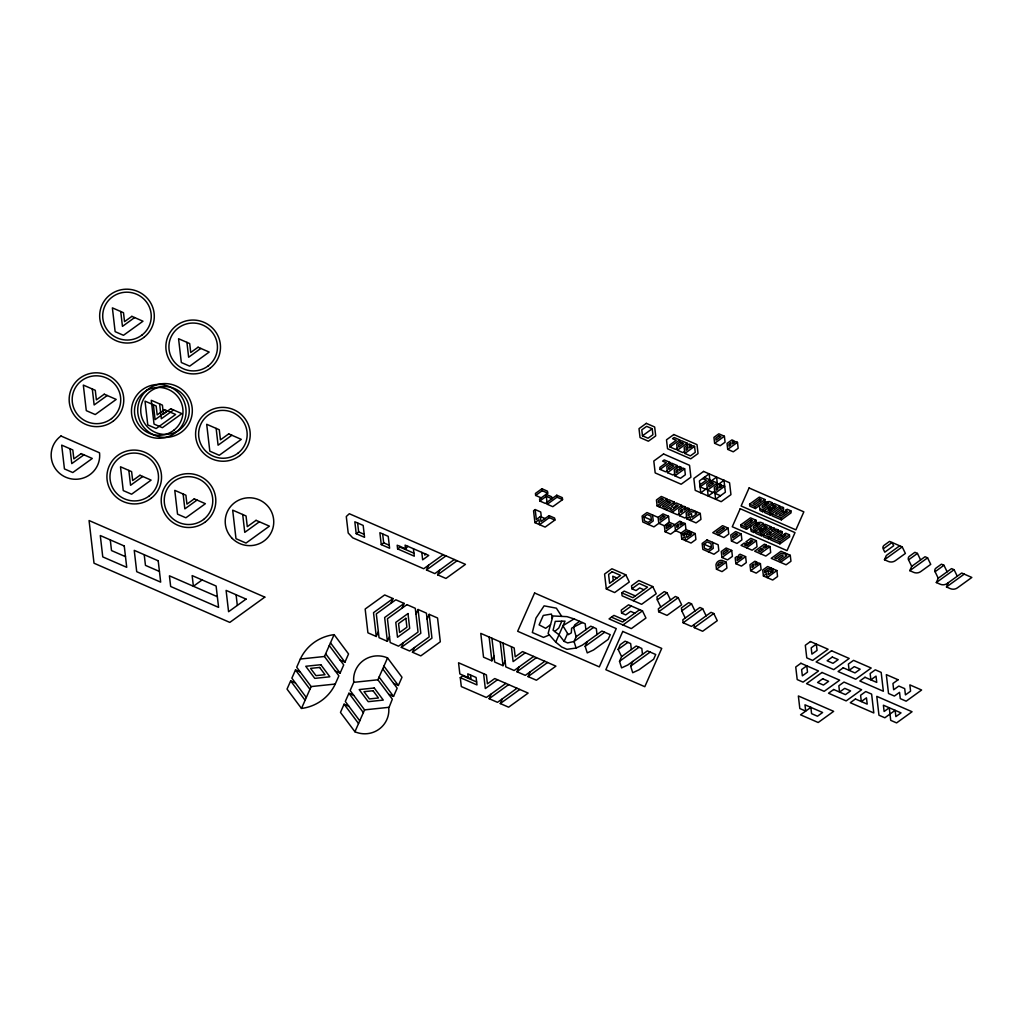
<?xml version="1.0" encoding="UTF-8"?>
<svg xmlns="http://www.w3.org/2000/svg" width="1023" height="1023" viewBox="0 0 1023 1023"><rect width="100%" height="100%" fill="white"/><g stroke="black" fill="none" stroke-linecap="round" stroke-linejoin="round"><path stroke-width="1.5" d="M295.481 683.006L290.66 680.909L287.028 689.106L301.478 708.453A43.618 42.915 14.5 0 0 334.943 684.719L338.894 675.845L324.444 656.497L300.327 659.029L296.696 667.239L311.145 686.574L335.263 684.042M300.314 672.073L295.494 669.975L291.862 678.172L306.312 697.52M301.478 708.453L311.145 686.574M324.444 656.497L334.112 634.618L348.562 653.966L344.93 662.175L340.109 660.065M335.275 671.011L340.096 673.108L343.728 664.912L329.278 645.564M348.907 706.305L344.086 704.208L340.467 712.404L354.917 731.752A24.296 23.913 14.5 0 0 388.778 708.121L392.333 699.144L377.883 679.796L353.766 682.328L350.135 690.525L364.584 709.872L388.702 707.341M353.753 695.371L348.933 693.262L345.301 701.471L359.751 720.806M390.927 603.314L393.024 598.583L384.674 594.938L365.16 609.03L367.922 632.828L376.272 636.472L378.357 631.728M402.052 608.161L404.149 603.429L395.799 599.785L376.298 613.877L379.047 637.674L387.397 641.319L389.494 636.587M354.917 731.752L364.584 709.872M377.883 679.796L387.551 657.917L402.001 677.264L398.369 685.461L393.548 683.364M454.327 559.517L434.826 573.609L426.476 569.964L428.573 565.233M415.977 614.235L418.062 609.491L426.412 613.135L429.174 636.933L409.66 651.024L401.323 647.38L403.407 642.649M443.202 554.658L423.688 568.75L352.718 537.817L348.204 533.021L346.286 516.513L349.316 513.738L465.465 564.364L445.951 578.455L437.614 574.824L439.698 570.08M427.103 619.081L429.2 614.35L437.55 617.994L440.312 641.792L420.798 655.884L412.448 652.239L414.545 647.508M388.714 694.297L393.535 696.407L397.167 688.198L382.717 668.863M530.157 671.855L528.06 676.587L536.41 680.231L555.924 666.139L522.523 651.574L515.208 656.856L514.173 647.93L480.772 633.378L483.534 657.175L491.884 660.807L493.968 656.075M491.91 638.224L494.659 662.022L503.009 665.666L505.106 660.935M516.999 688.249L497.498 702.341L489.147 698.696L491.232 693.965M470.542 675.052L470.976 678.773L459.839 673.927L458.547 662.763L486.385 674.899L487.421 683.824L494.736 678.543L528.137 693.095L508.623 707.187L500.273 703.555L502.37 698.811M544.786 661.28L525.285 675.372L516.935 671.727L519.019 666.996M561.793 621.204L558.788 628.02L554.735 631.511M587.266 641.613L585.169 646.344L587.253 652.904L593.519 649.989L608.148 639.413L610.245 634.682L601.895 631.038L582.381 645.129L576.115 648.045L566.985 649.311L561.653 646.984L555.758 642.137L565.041 621.127L555.272 621.37L553.085 630.245L559.006 634.759L564.121 641.37L567.65 642.917L574.031 641.498L593.545 627.406M564.121 641.37L567.599 633.531M597.01 634.567L596.319 628.608L590.757 626.191L576.128 636.754L574.031 641.498L576.115 648.045M632.738 661.433L630.641 666.165L632.726 672.725L638.991 669.809L653.62 659.247L655.717 654.503L647.367 650.871L627.866 664.963L621.588 667.878L619.516 661.318L621.6 656.587L618.135 649.413L620.219 644.682L625.104 641.165L630.667 643.582L631.357 649.541M883.782 548.494L892.082 542.497L893.667 545.758L884.78 552.177L883.194 548.903A2.954 2.903 14.5 0 1 884.102 545.323L889.55 541.384L902.222 546.909L905.393 553.443L895.394 560.655A7.187 7.071 14.5 0 1 888.258 561.41L884.46 559.747L886.366 555.438L899.69 545.809M909.805 570.668L911.71 566.358L925.035 556.729L927.58 557.842L930.738 564.364L920.738 571.588A7.187 7.071 14.5 0 1 913.603 572.33L909.805 570.668L927.58 557.842M948.385 582.65L946.467 586.959L950.277 588.621A7.187 7.071 14.5 0 0 957.413 587.867L971.85 577.445L961.71 573.021L947.272 583.455A7.187 7.071 14.5 0 1 940.137 584.197L936.326 582.547L938.232 578.225L951.569 568.596L954.101 569.709L957.259 576.23M300.327 659.029L300.647 658.364A43.618 42.915 14.5 0 1 334.112 634.644M550.515 624.721L545.668 628.301L539.108 624.861L543.277 615.437L551.461 614.056L552.241 618.429M134.64 317.565L122.453 326.375L120.727 311.504M107.249 395.505L94.142 404.967L92.3 388.983M200.84 348.421L188.641 357.232L186.915 342.36M83.95 454.826L71.763 463.624L70.037 448.752M167.286 410.837L155.1 419.647L153.373 404.763M173.539 409.98L161.34 418.791L159.614 403.906M142.76 476.488L130.56 485.286L128.834 470.414M231.863 435.248L218.078 445.21L216.134 428.394M197.043 500.055L184.843 508.866L183.117 493.994M259.394 521.794L244.766 532.356L242.694 514.505M202.132 579.939L193.385 586.269L192.145 575.591L216.109 586.038L218.59 607.381L170.662 586.486L169.422 575.821L217.349 596.703M356.209 533.686L364.559 537.331L363.178 525.426L354.828 521.781L356.209 533.686L358.651 531.922L364.214 534.351M381.259 544.607L389.61 548.238L388.229 536.346L379.878 532.702L381.259 544.607L383.689 542.842L389.264 545.272M407.883 546.32L405.53 548.827L397.18 545.195L397.615 548.903L400.044 547.152L413.97 553.213M425.964 554.21L424.75 555.093L424.583 553.609M426.476 569.964L445.977 555.873M539.812 501.014L546.32 496.321L551.883 498.751L551.653 496.769L546.09 494.339L547.241 504.262L552.804 506.679L562.56 499.633L562.33 497.651L556.768 495.222L545.387 503.444L539.812 501.014L539.581 499.032L547.714 493.163L547.484 491.181L541.921 488.751L535.413 493.457L535.643 495.439L541.218 497.869M535.643 495.439L542.152 490.733L547.714 493.163M393.024 598.583L373.51 612.675L376.272 636.472M437.614 574.824L457.115 560.732M404.149 603.429L384.648 617.521L387.397 641.319M535.182 509.569L533.558 510.746L534.927 522.651L545.131 527.101L554.888 520.055L554.658 518.073L549.095 515.643L540.962 521.513L540.387 516.551L536.333 519.492L535.182 509.569L540.745 511.999L541.32 516.96M547.241 504.262L556.998 497.216L562.56 499.633M642.47 435.798L652.226 428.752L652.917 434.711L648.045 438.228L642.47 435.798L641.779 429.852L646.664 426.335L652.226 428.752M534.927 522.651L538.993 519.71L539.569 524.671L549.325 517.625L554.888 520.055M679.732 439.928L674.157 437.499L672.533 438.675L676.241 440.299L669.745 444.992L669.975 446.974L679.732 439.928L679.95 441.91M401.323 647.38L420.824 633.288L418.062 609.491M677.162 448.227L675.538 449.404L669.975 446.974M687.149 443.164L681.587 440.734L676.702 444.263L677.392 450.21L687.149 443.164L687.379 445.146M690.857 444.788L689.233 445.951L689.464 447.933L692.712 445.593L694.566 446.399L695.256 452.345L690.384 455.874L684.822 453.445L684.131 447.499L689.003 443.969L690.857 444.788L691.088 446.77M684.592 451.463L682.955 452.639L677.392 450.21M669.809 462.345L664.247 459.928L662.623 461.104L666.331 462.716L659.835 467.409L660.065 469.391L669.809 462.345L670.039 464.34M684.822 453.445L694.566 446.399M412.448 652.239L431.962 638.147L429.2 614.35M667.252 470.644L665.628 471.82L660.065 469.391M677.239 465.58L671.663 463.163L666.791 466.68L667.482 472.626L677.239 465.58L677.469 467.575M680.947 467.204L679.323 468.381L679.553 470.363L682.801 468.01L684.656 468.815L685.346 474.774L680.474 478.291L674.899 475.861L674.221 469.915L679.093 466.398L680.947 467.204L681.177 469.186M714.629 443.291L724.386 436.246L725.077 442.192L720.192 445.721L714.629 443.291L713.939 437.345L718.811 433.816L724.386 436.246M674.669 473.879L673.044 475.056L667.482 472.626M674.899 475.861L684.656 468.815M733.76 440.721L732.136 441.898L732.366 443.88L735.614 441.527L737.468 442.332L738.158 448.291L733.274 451.808L727.711 449.378L727.021 443.432L731.905 439.903L733.76 440.721L733.99 442.703M727.711 449.378L737.468 442.332M666.868 498.879L661.306 496.449L656.434 499.966L657.124 505.925L666.868 498.879L667.098 500.861M643.966 516.871L647.214 514.531L650.922 516.142L651.382 520.106L648.134 522.459L644.426 520.835L643.966 516.871L651.382 520.106M658.978 506.73L668.722 499.684L674.298 502.114L674.528 504.096M664.541 509.16L674.298 502.114M699.86 484.864L706.356 480.171L702.648 478.547M666.395 509.966L669.643 507.613L671.497 508.418L669.873 509.595L671.727 510.413L678.236 505.707L676.382 504.902L674.055 507.651L671.267 506.436L676.152 502.92L681.714 505.349L681.945 507.331M648.365 524.441L653.237 520.924L652.546 514.965M668.556 516.295L653.927 526.871L642.789 522.011L642.099 516.065L646.984 512.549L658.109 517.395L662.994 513.878L668.556 516.295L669.247 522.254L674.809 524.671L675.5 530.63L681.075 533.047L685.947 529.53L695.218 533.571L695.909 539.517L691.037 543.047L681.753 539.006L681.075 533.047M671.958 512.395L681.714 505.349M707.277 488.099L700.781 492.792L699.4 480.9L709.156 473.854L710.077 481.782M685.653 508.942L685.423 506.96L683.799 508.137L684.029 510.119L687.277 507.766L689.131 508.584L689.361 510.567M679.157 513.648L677.533 514.812L657.124 505.925M658.109 517.395L658.799 523.341L664.375 525.771L669.247 522.254M721.202 486.641L720.972 484.659L719.348 485.823L719.578 487.805L722.826 485.465L724.68 486.27L714.936 493.316L720.499 495.746M685.423 506.96L683.569 506.155L678.697 509.671L679.387 515.63L689.131 508.584M714.706 491.334L708.197 496.027L706.816 484.135L716.573 477.089L717.494 485.017M505.861 683.39L486.36 697.481L461.309 686.561L460.273 677.635L462.716 675.883L476.628 681.945M664.375 525.771L665.065 531.717L679.694 521.155L681.548 521.96L681.778 523.942M686.574 516.884L684.95 518.047L679.387 515.63M694.707 511.001L693.082 512.178L691.228 511.372L687.967 513.725L688.198 515.707L691.458 513.354L691.906 517.318L696.791 513.802L694.937 512.996L696.561 511.82M681.548 521.96L679.924 523.137L680.154 525.119L683.402 522.766L685.257 523.584L685.947 529.53M686.804 518.866L690.052 516.513L690.512 520.477L700.269 513.431L700.96 519.377L696.088 522.906L686.804 518.866L686.113 512.907L690.998 509.39L700.269 513.431M685.257 523.584L670.628 534.147L665.065 531.717M606.307 588.928L625.82 574.836L629.286 581.997L614.657 592.56L606.307 588.928L604.58 574.056L611.895 568.762L625.82 574.836M682.929 533.865L686.177 531.512L691.74 533.942L686.868 537.459L686.407 533.495L683.159 535.847L682.929 533.865L684.783 534.671M688.031 532.318L689.655 531.142M681.753 539.006L685.014 536.653L685.474 540.617L695.218 533.571M689.886 533.124L691.51 531.96M525.298 652.789L513.111 661.6L511.385 646.715M497.51 679.758L485.324 688.556L483.598 673.684M579.619 621.332L574.747 624.861L573.622 627.406L576.128 636.754M533.648 656.434L514.147 670.513L505.797 666.881L503.035 643.083M643.876 589.772L639.707 587.944L636.05 590.591L631.869 588.775L631.523 585.795L638.838 580.514L652.751 586.575L656.229 593.736L641.6 604.312L622.112 595.821L621.767 592.841L624.209 591.077L635.347 595.936M516.935 671.727L536.436 657.636M631.869 588.775L639.183 583.494L647.533 587.125L632.905 597.701L621.767 592.841M749.578 504.134L759.335 497.088L764.897 499.518L765.127 501.5L755.37 508.546L749.808 506.116L749.578 504.134L755.14 506.564L764.897 499.518M759.565 499.071L753.056 503.764L754.91 504.569L761.419 499.876L759.565 499.071L759.795 501.053M489.147 698.696L508.648 684.604M704.003 544.249L707.264 541.909L710.972 543.52L711.433 547.484L708.172 549.837L704.463 548.226L704.003 544.249L711.433 547.484M718.325 535.144L728.082 528.098L728.772 534.044L723.9 537.561L712.762 532.714L722.519 525.669L728.082 528.098M765.357 503.482L762.109 505.822L762.34 507.804L768.836 503.111L765.357 503.482L765.588 505.464M528.06 676.587L547.574 662.495M633.25 600.667L652.751 586.575M740.729 524.889L750.486 517.843L756.048 520.272L756.278 522.254L746.521 529.3L740.959 526.871L740.729 524.889L746.291 527.318L756.048 520.272M759.782 508.584L762.57 509.799L772.314 502.753L772.544 504.735M625.053 620.232L613.928 615.386L609.043 618.902L631.319 628.608L645.948 618.045L642.47 610.884L628.557 604.81L621.242 610.104L621.588 613.071L631.344 606.025M750.703 519.825L744.207 524.53L746.061 525.336L752.57 520.643L750.703 519.825L750.933 521.82M759.437 505.605L760.012 510.567L762.8 511.781L774.168 503.559L779.743 505.989L779.974 507.971M708.402 551.819L713.287 548.302L712.596 542.343M500.273 703.555L519.786 689.464M769.526 509.058L767.902 510.234L769.756 511.052L776.265 506.347L774.398 505.541L772.774 506.717L773.823 508.111M769.756 511.052L769.296 507.076L772.084 508.29L773.708 507.114M585.169 646.344L604.67 632.252M783.452 507.6L775.306 513.482L777.173 514.288L783.682 509.582L783.452 507.6L781.598 506.794L770.217 515.017L764.654 512.587L764.424 510.605L769.987 513.034L779.743 505.989M731.458 541.014L741.202 533.968L741.892 539.914L737.02 543.443L731.458 541.014L730.767 535.067L735.639 531.538L741.202 533.968M756.509 524.236L753.26 526.589L753.478 528.571L759.987 523.878L756.509 524.236L756.739 526.218M639.695 609.67L622.623 621.997L611.485 617.15M660.781 607.023L657.303 599.862L667.06 592.816L670.538 599.977M622.969 624.976L642.47 610.884M750.933 529.339L753.708 530.553L763.465 523.507L763.695 525.49M750.588 526.372L751.163 531.321L753.938 532.535L765.319 524.313L770.894 526.743L771.125 528.725M784.142 513.546L783.912 511.564L779.027 515.093L780.894 515.899L787.39 511.206L785.536 510.387L785.766 512.382M785.536 510.387L787.16 509.224L790.869 510.835L791.099 512.817L781.355 519.863L772.071 515.822L771.841 513.84L781.124 517.881L790.869 510.835M721.957 557.484L731.714 550.438L732.404 556.384L727.519 559.901L721.957 557.484L721.266 551.525L726.138 548.008L731.714 550.438M760.677 529.824L759.053 531.001L760.907 531.807L767.403 527.114L765.549 526.295L763.925 527.472L764.974 528.878M760.907 531.807L760.447 527.842L763.235 529.057L764.859 527.881M746.151 543.827L744.514 545.003L746.381 545.809L752.877 541.116L751.023 540.31L748.695 543.06M774.833 530.349L774.603 528.367L772.749 527.548L761.368 535.771L755.805 533.341L755.575 531.359L761.138 533.789L770.894 526.743M716.471 569.21L726.228 562.164L726.918 568.11L722.033 571.627L716.471 569.21L715.959 564.786A5.46 5.384 14.5 0 1 722.085 560.361L726.228 562.164M746.598 547.791L756.355 540.745L757.046 546.704L752.174 550.221L741.036 545.374L744.284 543.021L748.005 544.645M658.684 611.767L678.198 597.675L681.663 604.836L667.034 615.398L658.684 611.767L658.339 608.787L675.41 596.46L678.198 597.675M769.718 531.883L766.47 534.236L768.324 535.042L771.585 532.689L769.718 531.883L769.948 533.865M774.603 528.367L771.355 530.707L773.209 531.525L776.457 529.172L778.311 529.978L778.541 531.96M782.02 531.602L773.887 537.471L775.754 538.277L782.25 533.584L782.02 531.602L780.165 530.784L768.785 539.006L763.222 536.589L762.992 534.594L768.554 537.024L778.311 529.978M735.857 563.686L745.614 556.64L746.304 562.586L741.432 566.115L735.857 563.686L735.166 557.74L736.79 556.563L740.511 558.187L740.281 556.205L742.135 557.011L737.251 560.527L737.02 558.545L738.657 557.369L738.427 555.387L740.051 554.21L745.614 556.64M618.135 649.413L627.892 642.367M766.291 544.965L763.043 547.318L764.897 548.123L768.145 545.783L769.999 546.589L770.69 552.535L765.818 556.064L754.68 551.205L764.437 544.159L766.291 544.965L766.521 546.947M782.71 537.548L782.48 535.566L777.608 539.083L779.462 539.901L785.958 535.195L784.104 534.39L784.334 536.372M784.104 534.39L785.728 533.213L789.449 534.837L789.679 536.819L779.922 543.865L770.639 539.824L770.409 537.829L779.692 541.883L789.449 534.837M760.242 553.635L769.999 546.589M685.257 618.045L681.778 610.872L691.535 603.826L695.001 611M621.6 656.587L636.229 646.012L641.805 648.441L642.495 654.388M756.713 562.036L755.089 563.213L755.319 565.195L758.567 562.855L760.421 563.66L761.112 569.606L756.24 573.136L750.665 570.706L749.974 564.747L754.859 561.231L756.713 562.036L756.943 564.018M619.516 661.318L639.017 647.227M750.665 570.706L760.421 563.66M702.66 608.685L699.885 607.47L682.814 619.797L683.159 622.777L702.66 608.685L706.139 615.846M784.705 552.88L783.081 554.057L781.214 553.251L774.705 557.957L776.572 558.75L781.444 555.233L783.311 556.039L778.426 559.568L780.28 560.374L786.789 555.668L784.935 554.862L786.559 553.686M630.641 666.165L650.155 652.073M764.577 570.847L767.838 568.494L773.401 570.924L768.529 574.453L768.068 570.476L764.808 572.829L764.577 570.847L766.432 571.652M769.692 569.312L771.316 568.136M780.511 562.356L790.268 555.31L790.958 561.256L786.086 564.786L771.24 558.315L780.984 551.269L790.268 555.31M763.414 575.987L766.662 573.634L767.122 577.599L776.879 570.553L777.57 576.512L772.697 580.028L763.414 575.987L762.723 570.041L767.608 566.512L776.879 570.553M771.547 570.118L773.171 568.941M694.285 627.623L713.798 613.531L717.264 620.705L702.635 631.268L694.285 627.623L693.939 624.657M884.46 559.747L902.222 546.909M920.598 559.939L917.439 553.417L908.552 559.837L911.71 566.358M947.119 571.806L943.96 565.284L935.073 571.704L938.232 578.225M936.326 582.547L954.101 569.709M946.467 586.959L964.241 574.12M585.885 629.708L585.194 623.761L574.056 618.902L562.88 625.718L568.276 634.656L571.307 632.892L571.614 628.186L582.407 622.547M549.389 634.938L543.52 637.38L532.331 632.508L535.988 618.071L544.108 605.846L556.371 608.174L561.729 616.396M764.309 502.088L769.539 501.539L772.314 502.753M755.46 522.843L760.69 522.293L763.465 523.507M574.056 618.902L567.011 616.652L552.919 615.961L548.111 633.493L555.758 642.137M917.439 553.417L914.894 552.305L909.447 556.243A2.954 2.903 14.5 0 0 908.552 559.837M943.96 565.284L941.429 564.172L935.981 568.11A2.954 2.903 14.5 0 0 935.073 571.704M782.058 510.758L783.912 511.564M704.272 477.37L709.847 479.8L700.09 486.846L705.653 489.275M711.701 480.605L717.264 483.035L707.507 490.081L713.069 492.511M719.118 483.841L720.972 484.659M767.672 508.252L771.38 509.876M780.626 534.76L782.48 535.566M758.823 529.019L762.531 530.63M756.355 540.745L750.792 538.328L745.92 541.845L749.629 543.469M665.999 524.594L669.707 526.218L669.477 524.236L671.331 525.042L666.459 528.559L666.229 526.576L667.853 525.413L667.623 523.418M686.407 533.495L690.116 535.119M768.068 570.476L771.777 572.1M540.387 516.551L545.029 518.571M667.06 592.816L664.285 591.601L656.958 596.882L657.303 599.862M691.535 603.826L688.748 602.611L681.433 607.905L681.778 610.872M713.798 613.531L711.011 612.329L691.51 626.421L683.159 622.777M616.933 578.021L612.764 576.205L613.276 580.668M634.81 613.186L630.641 611.37L625.756 614.9L621.588 613.071M397.615 548.903L414.302 556.192L413.445 548.75M460.273 677.635L476.974 684.924L476.117 677.482L467.767 673.837L468.189 677.558M125.497 556.665L111.507 550.566L110.279 539.901M159.435 571.461L145.458 565.374L144.217 554.696M383.919 666.126L398.369 685.461M379.085 677.06L393.535 696.407M330.493 642.828L344.93 662.175M325.646 653.761L340.096 673.108M348.933 693.262L363.37 712.609M344.086 704.208L358.536 723.542M295.494 669.975L309.943 689.31M290.66 680.909L305.097 700.256M353.792 682.328L353.689 681.548A24.296 23.913 14.5 0 1 387.551 657.917M781.124 517.881L781.355 519.863M779.692 541.883L779.922 543.865M774.398 505.541L774.628 507.523M772.084 508.29L772.199 509.288M769.987 513.034L770.217 515.017M768.554 537.024L768.785 539.006M765.549 526.295L765.779 528.29M762.57 509.799L762.8 511.781M763.235 529.057L763.35 530.042M761.138 533.789L761.368 535.771M755.14 506.564L755.37 508.546M753.708 530.553L753.938 532.535M746.291 527.318L746.521 529.3M556.768 495.222L556.998 497.216M549.095 515.643L549.325 517.625M541.921 488.751L542.152 490.733M500.26 641.869L503.009 665.666M489.122 637.009L491.884 660.807M421.796 552.394L422.652 559.824L428.752 555.425L405.095 545.118L405.53 548.827M399.967 546.41L400.044 547.152M382.653 533.916L383.689 542.842M357.615 522.996L358.651 531.922M236.083 594.747L237.323 605.411M534.594 592.995L517.664 631.281L599.325 666.881L616.255 628.595L534.594 592.995M622.764 631.434L605.846 669.72L644.81 686.702L661.728 648.416L622.764 631.434M749.079 487.971L741.112 505.989L795.881 529.863L803.848 511.845L749.079 487.971M740.23 508.725L732.263 526.755L787.032 550.63L794.999 532.612L740.23 508.725M147.018 390.108L146.02 390.991A27.34 26.892 14.5 0 0 137.785 412.474L137.926 413.778A27.34 26.892 14.5 0 0 151.724 433.918L152.913 434.545A27.34 26.892 14.5 0 0 164.537 437.409L165.879 437.409A27.34 26.892 14.5 0 0 180.892 432.512L181.966 431.732A27.34 26.892 14.5 0 0 158.821 384.226L157.529 384.546A27.34 26.892 14.5 0 0 147.018 390.108M177.733 430.862L177.401 431.156A22.647 22.276 14.5 0 1 175.023 433.1L174.652 433.368A27.34 26.892 14.5 0 1 166.238 437.307L164.946 437.627A27.34 26.892 14.5 0 1 131.686 414.635L131.545 413.33A27.34 26.892 14.5 0 1 157.887 384.443L159.23 384.443A27.34 26.892 14.5 0 1 170.854 387.308L172.043 387.934A27.34 26.892 14.5 0 1 177.733 430.862M142.056 334.994L141.11 335.685A24.296 23.913 14.5 0 1 102.914 319.035L102.786 317.872A24.296 23.913 14.5 0 1 136.647 294.24A24.296 23.913 14.5 0 1 142.056 334.994M143.949 337.347L142.875 338.14A27.34 26.892 14.5 0 1 99.909 319.406L99.755 318.089A27.34 26.892 14.5 0 1 137.862 291.504A27.34 26.892 14.5 0 1 143.949 337.347M60.984 436.003L60.344 436.463A24.296 23.913 14.5 0 0 65.753 477.217A24.296 23.913 14.5 0 0 99.615 453.585L99.538 452.805L60.984 436.003M111.545 418.599L110.586 419.302A24.296 23.913 14.5 0 1 72.39 402.653L72.262 401.476A24.296 23.913 14.5 0 1 106.136 377.858A24.296 23.913 14.5 0 1 111.545 418.599M113.425 420.964L112.351 421.745A27.34 26.892 14.5 0 1 69.385 403.011L69.244 401.694A27.34 26.892 14.5 0 1 107.338 375.121A27.34 26.892 14.5 0 1 113.425 420.964M208.257 365.85L207.298 366.554A24.296 23.913 14.5 0 1 169.102 349.892L168.987 348.728A24.296 23.913 14.5 0 1 202.848 325.097A24.296 23.913 14.5 0 1 208.257 365.85M210.137 368.203L209.076 368.996A27.34 26.892 14.5 0 1 166.097 350.262L165.956 348.945A27.34 26.892 14.5 0 1 204.063 322.36A27.34 26.892 14.5 0 1 210.137 368.203M173.833 430.223L172.887 430.926A24.296 23.913 14.5 0 1 153.616 434.698L152.465 434.417A24.296 23.913 14.5 0 1 134.691 414.277L134.563 413.1A24.296 23.913 14.5 0 1 145.624 391.131L146.634 390.53A24.296 23.913 14.5 0 1 157.977 387.423L159.179 387.436A24.296 23.913 14.5 0 1 173.833 430.223M180.086 429.366L177.132 431.322A24.296 23.913 14.5 0 1 165.777 434.417L164.588 434.417A24.296 23.913 14.5 0 1 140.931 413.42L140.816 412.243A24.296 23.913 14.5 0 1 170.15 387.154L171.301 387.436A24.296 23.913 14.5 0 1 180.086 429.366M149.307 495.874L148.348 496.577A24.296 23.913 14.5 0 1 110.164 479.928L110.036 478.751A24.296 23.913 14.5 0 1 143.898 455.12A24.296 23.913 14.5 0 1 149.307 495.874M151.187 498.239L150.125 499.019A27.34 26.892 14.5 0 1 107.146 480.286L107.006 478.969A27.34 26.892 14.5 0 1 145.113 452.396A27.34 26.892 14.5 0 1 151.187 498.239M237.975 453.189L237.029 453.88A24.296 23.913 14.5 0 1 198.833 437.23L198.705 436.067A24.296 23.913 14.5 0 1 232.566 412.435A24.296 23.913 14.5 0 1 237.975 453.189M239.868 455.542L238.794 456.335A27.34 26.892 14.5 0 1 195.815 437.601L195.674 436.284A27.34 26.892 14.5 0 1 233.781 409.699A27.34 26.892 14.5 0 1 239.868 455.542M203.59 519.454L202.631 520.157A24.296 23.913 14.5 0 1 164.434 503.495L164.319 502.331A24.296 23.913 14.5 0 1 198.181 478.7A24.296 23.913 14.5 0 1 203.59 519.454M205.47 521.807L204.395 522.6A27.34 26.892 14.5 0 1 161.429 503.866L161.289 502.549A27.34 26.892 14.5 0 1 199.383 475.964A27.34 26.892 14.5 0 1 205.47 521.807M131.852 316.35L124.537 321.644L123.502 312.718L112.377 307.859L115.126 331.657L123.476 335.301L142.99 321.209L131.852 316.35M104.256 394.2L96.392 399.878L95.28 390.287L83.323 385.083L86.29 410.645L95.254 414.558L116.213 399.418L104.256 394.2M198.053 347.219L190.738 352.5L189.703 343.575L178.565 338.715L181.327 362.513L189.677 366.157L209.191 352.065L198.053 347.219M81.162 453.611L73.848 458.892L72.812 449.967L61.687 445.12L64.436 468.918L72.786 472.549L92.3 458.457L81.162 453.611M164.498 409.622L157.184 414.903L156.148 405.978L145.023 401.131L147.785 424.929L156.135 428.56L175.636 414.481L164.498 409.622M170.751 408.765L163.437 414.046L162.401 405.121L151.263 400.274L154.025 424.072L162.376 427.704L181.877 413.624L170.751 408.765M139.972 475.273L132.658 480.554L131.622 471.629L120.484 466.782L123.246 490.58L131.596 494.211L151.11 480.119L139.972 475.273M228.717 433.88L220.444 439.852L219.28 429.762L206.697 424.289L209.817 451.169L219.254 455.286L241.3 439.366L228.717 433.88M194.255 498.853L186.94 504.134L185.905 495.209L174.767 490.349L177.529 514.147L185.879 517.791L205.393 503.7L194.255 498.853M256.057 520.336L247.285 526.679L246.044 515.963L232.681 510.145L235.993 538.699L246.006 543.072L269.42 526.154L256.057 520.336M246.07 599.094L228.577 611.728L226.096 590.386L246.07 599.094M264.804 597.125L229.804 622.406L94.014 563.213L89.065 520.528L264.804 597.125M646.319 423.356L639.004 428.637L640.04 437.563L648.377 441.207L655.705 435.926L654.669 427L646.319 423.356M406.937 604.644L387.423 618.736L390.185 642.534L398.535 646.178L418.036 632.086L415.287 608.289L406.937 604.644M407.972 613.57L395.773 622.38L397.499 637.252L409.686 628.442L407.972 613.57M405.875 618.301L398.561 623.582L399.597 632.508L406.911 627.227L405.875 618.301M673.812 434.532L666.497 439.813L667.533 448.739L690.73 458.841L698.044 453.56L697.008 444.634L673.812 434.532M663.556 453.969L653.799 461.015L655.18 472.92L681.165 484.237L690.909 477.191L689.54 465.299L663.556 453.969M681.817 442.716L678.556 445.069L678.786 447.051L683.671 443.534L681.817 442.716M687.609 447.128L685.985 448.304L686.216 450.286L687.84 449.11L687.609 447.128M671.894 465.145L668.646 467.485L668.876 469.48L673.761 465.951L671.894 465.145M719.041 435.798L715.793 438.151L716.023 440.133L720.908 436.604L719.041 435.798M677.699 469.557L676.075 470.721L676.305 472.716L677.929 471.539L677.699 469.557M730.499 443.061L728.875 444.238L729.105 446.22L730.729 445.043L730.499 443.061M661.536 498.431L658.288 500.784L658.518 502.766L663.39 499.237L661.536 498.431M703.581 471.424L693.837 478.47L695.205 490.362L721.189 501.692L730.946 494.646L729.565 482.754L703.581 471.424M668.952 501.666L662.456 506.359L664.311 507.178L670.807 502.472L668.952 501.666M663.224 515.861L659.976 518.201L660.206 520.183L665.078 516.666L663.224 515.861M711.931 482.587L708.67 484.94L708.901 486.922L713.785 483.406L711.931 482.587M682.175 509.313L680.551 510.49L680.781 512.472L682.405 511.295L682.175 509.313M723.99 480.324L714.246 487.37L715.614 499.262L725.371 492.216L723.99 480.324M717.724 486.999L716.1 488.176L716.33 490.158L717.954 488.981L717.724 486.999M612.24 571.742L608.583 574.389L609.618 583.315L620.59 575.386L612.24 571.742M678.3 524.313L676.663 525.49L676.894 527.472L678.53 526.295L678.3 524.313M722.75 527.651L716.241 532.344L718.095 533.162L724.604 528.456L722.75 527.651M707.034 539.927L702.149 543.443L702.839 549.389L713.977 554.249L718.849 550.719L718.159 544.773L707.034 539.927M735.869 533.52L732.621 535.873L732.852 537.855L737.724 534.326L735.869 533.52M726.368 549.99L723.12 552.343L723.351 554.325L728.223 550.796L726.368 549.99M722.737 562.522L717.865 566.051L717.75 565.054A3.644 3.593 14.5 0 1 721.816 562.126L722.737 562.522M761.419 548.494L758.158 550.847L760.012 551.653L763.273 549.3L761.419 548.494M753.465 564.389L751.841 565.566L752.071 567.548L753.695 566.371L753.465 564.389M810.459 641.562L805.306 645.283L806.763 657.853L812.646 660.423L828.106 649.247L810.459 641.562M816.341 644.119L811.188 647.84L811.917 654.132L817.07 650.411L816.341 644.119M800.894 663.275L795.741 666.996L797.198 679.566L803.081 682.136L818.541 670.973L800.894 663.275M806.776 665.845L801.623 669.566L802.352 675.845L807.505 672.124L806.776 665.845M831.558 650.756L816.098 661.919L833.745 669.617L849.205 658.454L831.558 650.756M832.287 657.047L827.134 660.768L833.016 663.326L838.169 659.605L832.287 657.047M821.993 672.469L806.533 683.645L824.18 691.331L839.64 680.167L821.993 672.469M822.722 678.76L817.569 682.482L823.451 685.052L828.604 681.331L822.722 678.76M843.233 667.789L838.08 671.51L855.727 679.208L871.187 668.032L853.54 660.346L848.387 664.068L849.116 670.346L854.269 666.625L860.151 669.195L854.998 672.917L843.233 667.789M833.681 689.502L828.528 693.223L846.174 700.921L861.635 689.745L843.988 682.06L838.834 685.781L839.563 692.072L844.717 688.351L850.599 690.909L845.446 694.63L833.681 689.502M810.855 707.379L800.549 714.821L818.195 722.507L833.655 711.343L798.362 695.96L799.82 708.53L805.702 711.1L804.973 704.809L822.62 712.507L817.467 716.228L811.584 713.658L810.855 707.379M864.985 677.277L859.832 680.998L883.361 691.254L881.174 672.392L875.292 669.822L870.138 673.543L870.867 679.835L876.02 676.113L876.749 682.405L864.985 677.277M855.433 698.99L850.279 702.711L873.808 712.967L871.622 694.106L865.739 691.548L860.586 695.269L861.315 701.548L866.468 697.827L867.197 704.118L855.433 698.99M898.092 679.758L892.938 683.492L893.667 689.771L898.821 686.049L904.703 688.62L905.432 694.898L910.585 691.177L909.856 684.886L921.621 690.014L906.161 701.19L900.278 698.619L899.549 692.341L894.396 696.062L888.514 693.492L886.327 674.63L898.092 679.758M889.268 707.763L884.115 711.484L883.386 705.205L901.02 712.89L895.867 716.611L895.138 710.333L884.844 717.775L878.962 715.218L876.775 696.356L912.056 711.739L896.596 722.903L890.713 720.345L889.268 707.763M320.813 664.707L305.749 666.28L314.777 678.377L329.841 676.791L320.813 664.707M319.611 667.444L310.57 668.39L315.979 675.64L325.02 674.694L319.611 667.444M374.252 687.993L359.175 689.579L368.203 701.676L383.28 700.09L374.252 687.993M373.05 690.73L363.996 691.676L369.418 698.939L378.459 697.993L373.05 690.73M124.256 545.988L100.292 535.541L102.76 556.896L126.724 567.33L124.256 545.988M158.207 560.796L134.243 550.348L136.711 571.691L160.675 582.138L158.207 560.796M232.298 538.482A24.296 23.913 14.5 0 0 272.924 528.098A24.296 23.913 14.5 0 0 243.218 498.533A24.296 23.913 14.5 0 0 232.298 538.482"/></g></svg>
